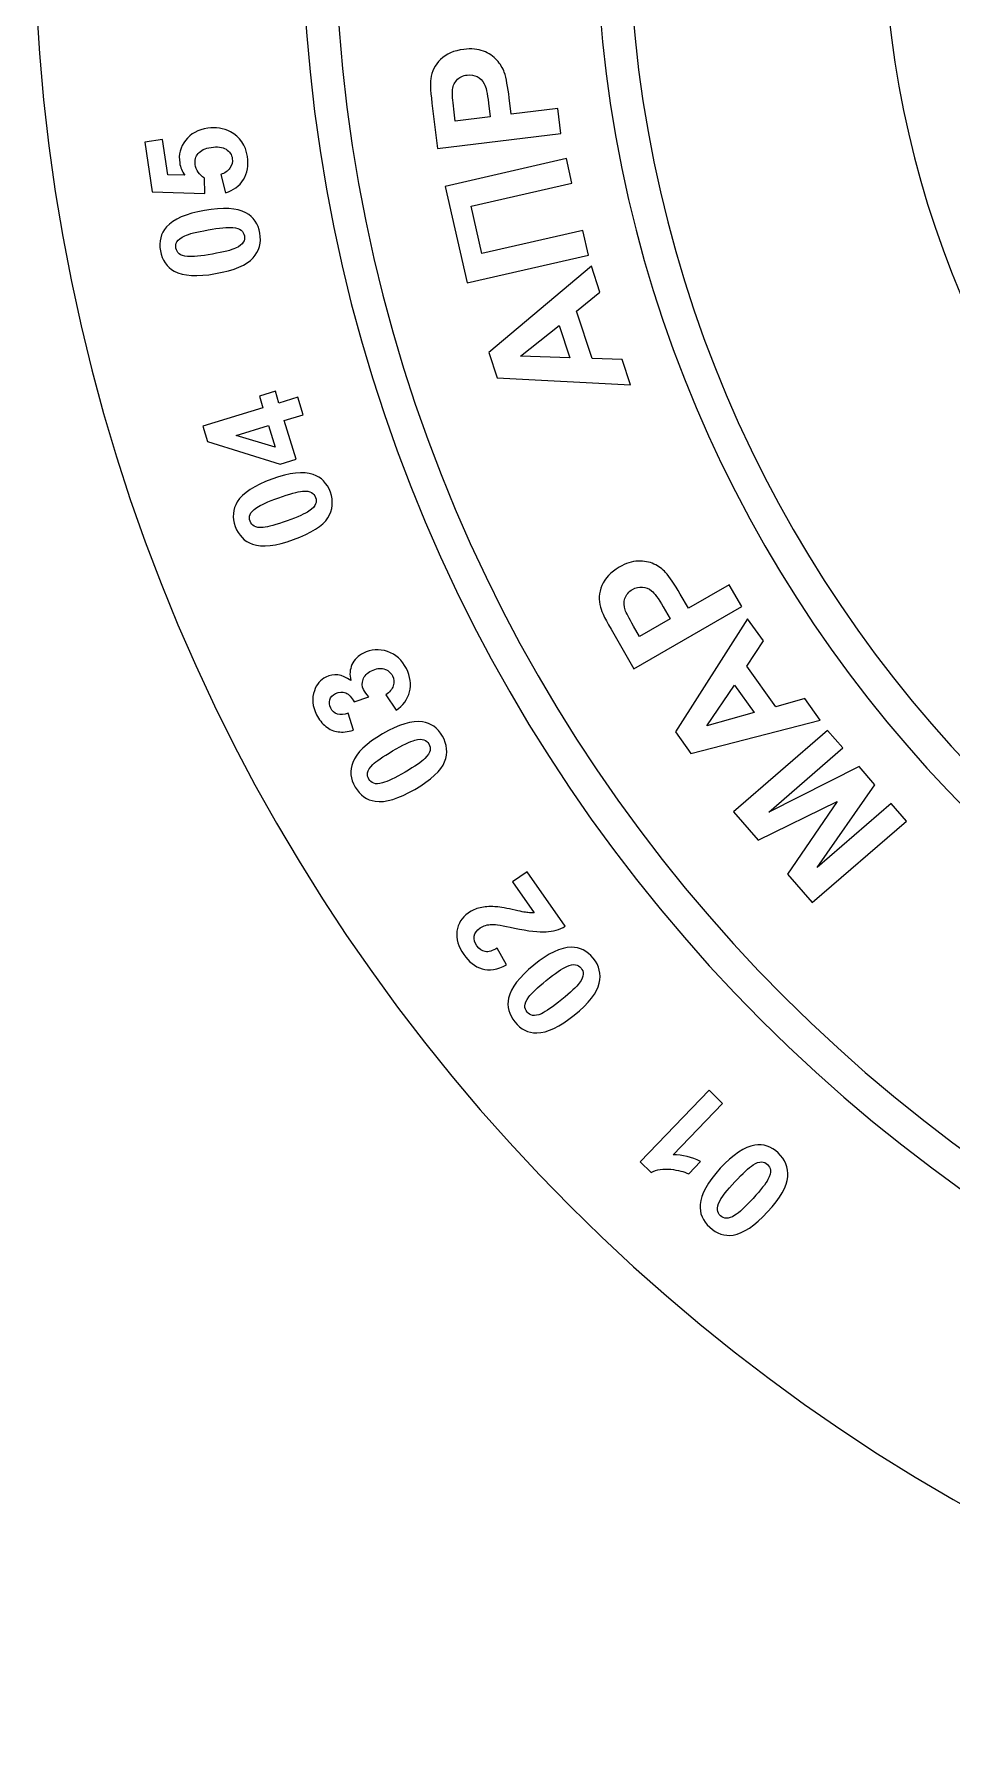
# Model space of a CAD drawing. Header units: millimetres. Extents: x -84 to 196, y -140 to 140.
# Drawn here: x -84.3 to -14.1, y -140 to -9.3 of the extents above; entities that cross this region are included whole.
import ezdxf

# ---------------------------------------------------------------- set-up
doc = ezdxf.new("R2010")
doc.units = ezdxf.units.MM
doc.header["$MEASUREMENT"] = 0
doc.layers.add('Layer 1', color=7, linetype='Continuous')

msp = doc.modelspace()

# ---------------------------------------------------------------- linework, layer by layer
at = {"layer": 'Layer 1', "color": 250, "lineweight": 9}
for points, knots in [([(55.6856, 140), (133.0055, 140), (195.6856, 77.3199), (195.6856, 0), (195.6856, 0), (195.6856, -77.3199), (133.0055, -140), (55.6856, -140), (55.6856, -140), (-21.6343, -140), (-84.3145, -77.3199), (-84.3145, 0), (-84.3145, 0), (-84.3145, 77.3199), (-21.6343, 140), (55.6856, 140)], [0, 0, 0, 0, 0.2, 0.2, 0.2, 0.2, 0.4, 0.4, 0.4, 0.4, 0.6, 0.6, 0.6, 0.6, 1, 1, 1, 1]), ([(56.1771, 120.0928), (122.4512, 120.0928), (176.1771, 66.3669), (176.1771, 0.0928), (176.1771, 0.0928), (176.1771, -66.1813), (122.4512, -119.9072), (56.1771, -119.9072), (56.1771, -119.9072), (-10.097, -119.9072), (-63.8229, -66.1813), (-63.8229, 0.0928), (-63.8229, 0.0928), (-63.8229, 66.3669), (-10.097, 120.0928), (56.1771, 120.0928)], [0, 0, 0, 0, 0.2, 0.2, 0.2, 0.2, 0.4, 0.4, 0.4, 0.4, 0.6, 0.6, 0.6, 0.6, 1, 1, 1, 1]), ([(56.1771, 117.5928), (121.0706, 117.5928), (173.6771, 64.9863), (173.6771, 0.0928), (173.6771, 0.0928), (173.6771, -64.8007), (121.0706, -117.4072), (56.1771, -117.4072), (56.1771, -117.4072), (-8.7164, -117.4072), (-61.3229, -64.8007), (-61.3229, 0.0928), (-61.3229, 0.0928), (-61.3229, 64.9863), (-8.7164, 117.5928), (56.1771, 117.5928)], [0, 0, 0, 0, 0.2, 0.2, 0.2, 0.2, 0.4, 0.4, 0.4, 0.4, 0.6, 0.6, 0.6, 0.6, 1, 1, 1, 1]), ([(56.1771, 97.5928), (110.0249, 97.5928), (153.6771, 53.9406), (153.6771, 0.0928), (153.6771, 0.0928), (153.6771, -53.755), (110.0249, -97.4072), (56.1771, -97.4072), (56.1771, -97.4072), (2.3293, -97.4072), (-41.3229, -53.755), (-41.3229, 0.0928), (-41.3229, 0.0928), (-41.3229, 53.9406), (2.3293, 97.5928), (56.1771, 97.5928)], [0, 0, 0, 0, 0.2, 0.2, 0.2, 0.2, 0.4, 0.4, 0.4, 0.4, 0.6, 0.6, 0.6, 0.6, 1, 1, 1, 1]), ([(56.1771, 95.0928), (108.6442, 95.0928), (151.1771, 52.5598), (151.1771, 0.0928), (151.1771, 0.0928), (151.1771, -52.3742), (108.6442, -94.9072), (56.1771, -94.9072), (56.1771, -94.9072), (3.71, -94.9072), (-38.8229, -52.3742), (-38.8229, 0.0928), (-38.8229, 0.0928), (-38.8229, 52.5598), (3.71, 95.0928), (56.1771, 95.0928)], [0, 0, 0, 0, 0.2, 0.2, 0.2, 0.2, 0.4, 0.4, 0.4, 0.4, 0.6, 0.6, 0.6, 0.6, 1, 1, 1, 1]), ([(55.6856, 75), (97.1069, 75), (130.6856, 41.4213), (130.6856, 0), (130.6856, 0), (130.6856, -41.4213), (97.1069, -75), (55.6856, -75), (55.6856, -75), (14.2643, -75), (-19.3144, -41.4213), (-19.3144, 0), (-19.3144, 0), (-19.3144, 41.4213), (14.2643, 75), (55.6856, 75)], [0, 0, 0, 0, 0.2, 0.2, 0.2, 0.2, 0.4, 0.4, 0.4, 0.4, 0.6, 0.6, 0.6, 0.6, 1, 1, 1, 1]), ([(-44.0027, -16.8783), (-44.0027, -16.8783), (-53.4552, -18.0462), (-53.4552, -18.0462), (-53.4552, -18.0462), (-53.4552, -18.0462), (-53.8328, -14.9848), (-53.8328, -14.9848), (-53.8328, -14.9848), (-53.9757, -13.8222), (-54.0227, -13.0615), (-53.9722, -12.6973), (-53.9722, -12.6973), (-53.897, -12.1383), (-53.6445, -11.6456), (-53.2147, -11.2214), (-53.2147, -11.2214), (-52.7844, -10.7972), (-52.1944, -10.5394), (-51.4424, -10.4457), (-51.4424, -10.4457), (-50.8611, -10.3745), (-50.3597, -10.4203), (-49.9403, -10.582), (-49.9403, -10.582), (-49.5188, -10.7436), (-49.1744, -10.9718), (-48.9082, -11.2689), (-48.9082, -11.2689), (-48.6417, -11.566), (-48.453, -11.8766), (-48.3371, -12.2025), (-48.3371, -12.2025), (-48.1923, -12.6485), (-48.0655, -13.3028), (-47.9585, -14.1656), (-47.9585, -14.1656), (-47.9585, -14.1656), (-47.8042, -15.4102), (-47.8042, -15.4102), (-47.8042, -15.4102), (-47.8042, -15.4102), (-44.2392, -14.9703), (-44.2392, -14.9703), (-44.2392, -14.9703), (-44.2392, -14.9703), (-44.0027, -16.8783), (-44.0027, -16.8783)], [0, 0, 0, 0, 0.07692308, 0.07692308, 0.07692308, 0.07692308, 0.15384615, 0.15384615, 0.15384615, 0.15384615, 0.23076923, 0.23076923, 0.23076923, 0.23076923, 0.30769231, 0.30769231, 0.30769231, 0.30769231, 0.38461538, 0.38461538, 0.38461538, 0.38461538, 0.46153846, 0.46153846, 0.46153846, 0.46153846, 0.53846154, 0.53846154, 0.53846154, 0.53846154, 0.61538462, 0.61538462, 0.61538462, 0.61538462, 0.69230769, 0.69230769, 0.69230769, 0.69230769, 0.76923077, 0.76923077, 0.76923077, 0.76923077, 0.84615385, 0.84615385, 0.84615385, 0.84615385, 1, 1, 1, 1]), ([(-52.0924, -15.9396), (-52.0924, -15.9396), (-49.4105, -15.609), (-49.4105, -15.609), (-49.4105, -15.609), (-49.4105, -15.609), (-49.5376, -14.5642), (-49.5376, -14.5642), (-49.5376, -14.5642), (-49.6315, -13.8121), (-49.7429, -13.3151), (-49.874, -13.0735), (-49.874, -13.0735), (-50.0028, -12.8317), (-50.1828, -12.6523), (-50.4113, -12.5349), (-50.4113, -12.5349), (-50.64, -12.4176), (-50.8928, -12.3755), (-51.1726, -12.409), (-51.1726, -12.409), (-51.5162, -12.4514), (-51.7892, -12.5892), (-51.9864, -12.8179), (-51.9864, -12.8179), (-52.1858, -13.0487), (-52.2945, -13.3218), (-52.3116, -13.6367), (-52.3116, -13.6367), (-52.3251, -13.8699), (-52.2913, -14.3313), (-52.2066, -15.0189), (-52.2066, -15.0189), (-52.2066, -15.0189), (-52.0924, -15.9396), (-52.0924, -15.9396)], [0, 0, 0, 0, 0.1, 0.1, 0.1, 0.1, 0.2, 0.2, 0.2, 0.2, 0.3, 0.3, 0.3, 0.3, 0.4, 0.4, 0.4, 0.4, 0.5, 0.5, 0.5, 0.5, 0.6, 0.6, 0.6, 0.6, 0.7, 0.7, 0.7, 0.7, 0.8, 0.8, 0.8, 0.8, 1, 1, 1, 1]), ([(-69.6782, -21.4254), (-69.6782, -21.4254), (-70.0425, -20.0181), (-70.0425, -20.0181), (-70.0425, -20.0181), (-69.7256, -19.9281), (-69.4882, -19.768), (-69.3291, -19.5378), (-69.3291, -19.5378), (-69.1716, -19.3093), (-69.1113, -19.0638), (-69.1516, -18.8012), (-69.1516, -18.8012), (-69.1973, -18.5017), (-69.3574, -18.2662), (-69.6319, -18.0949), (-69.6319, -18.0949), (-69.9062, -17.9253), (-70.2894, -17.8764), (-70.7792, -17.9514), (-70.7792, -17.9514), (-71.2391, -18.021), (-71.5681, -18.1764), (-71.7661, -18.4174), (-71.7661, -18.4174), (-71.9658, -18.6566), (-72.04, -18.9429), (-71.9887, -19.2725), (-71.9887, -19.2725), (-71.9265, -19.6848), (-71.6882, -20.0274), (-71.2757, -20.2985), (-71.2757, -20.2985), (-71.2757, -20.2985), (-71.2671, -21.4891), (-71.2671, -21.4891), (-71.2671, -21.4891), (-71.2671, -21.4891), (-75.2738, -21.3443), (-75.2738, -21.3443), (-75.2738, -21.3443), (-75.2738, -21.3443), (-75.8491, -17.5499), (-75.8491, -17.5499), (-75.8491, -17.5499), (-75.8491, -17.5499), (-74.5063, -17.3464), (-74.5063, -17.3464), (-74.5063, -17.3464), (-74.5063, -17.3464), (-74.0957, -20.0517), (-74.0957, -20.0517), (-74.0957, -20.0517), (-74.0957, -20.0517), (-72.7903, -20.0849), (-72.7903, -20.0849), (-72.7903, -20.0849), (-73.0001, -19.7879), (-73.1289, -19.4747), (-73.1802, -19.1399), (-73.1802, -19.1399), (-73.2755, -18.5036), (-73.1271, -17.9295), (-72.7314, -17.4157), (-72.7314, -17.4157), (-72.3356, -16.9037), (-71.7677, -16.5918), (-71.0292, -16.4783), (-71.0292, -16.4783), (-70.4125, -16.3848), (-69.835, -16.4803), (-69.2989, -16.7648), (-69.2989, -16.7648), (-68.5629, -17.1522), (-68.1307, -17.7777), (-68.0007, -18.6412), (-68.0007, -18.6412), (-67.8944, -19.332), (-67.9951, -19.9253), (-68.2992, -20.4174), (-68.2992, -20.4174), (-68.6051, -20.9078), (-69.0636, -21.2455), (-69.6782, -21.4254)], [0, 0, 0, 0, 0.04545455, 0.04545455, 0.04545455, 0.04545455, 0.09090909, 0.09090909, 0.09090909, 0.09090909, 0.13636364, 0.13636364, 0.13636364, 0.13636364, 0.18181818, 0.18181818, 0.18181818, 0.18181818, 0.22727273, 0.22727273, 0.22727273, 0.22727273, 0.27272727, 0.27272727, 0.27272727, 0.27272727, 0.31818182, 0.31818182, 0.31818182, 0.31818182, 0.36363636, 0.36363636, 0.36363636, 0.36363636, 0.40909091, 0.40909091, 0.40909091, 0.40909091, 0.45454545, 0.45454545, 0.45454545, 0.45454545, 0.5, 0.5, 0.5, 0.5, 0.54545455, 0.54545455, 0.54545455, 0.54545455, 0.59090909, 0.59090909, 0.59090909, 0.59090909, 0.63636364, 0.63636364, 0.63636364, 0.63636364, 0.68181818, 0.68181818, 0.68181818, 0.68181818, 0.72727273, 0.72727273, 0.72727273, 0.72727273, 0.77272727, 0.77272727, 0.77272727, 0.77272727, 0.81818182, 0.81818182, 0.81818182, 0.81818182, 0.86363636, 0.86363636, 0.86363636, 0.86363636, 0.90909091, 0.90909091, 0.90909091, 0.90909091, 1, 1, 1, 1]), ([(-51.1775, -28.317), (-51.1775, -28.317), (-52.8677, -20.9331), (-52.8677, -20.9331), (-52.8677, -20.9331), (-52.8677, -20.9331), (-43.5872, -18.8084), (-43.5872, -18.8084), (-43.5872, -18.8084), (-43.5872, -18.8084), (-43.1589, -20.6832), (-43.1589, -20.6832), (-43.1589, -20.6832), (-43.1589, -20.6832), (-50.882, -22.4508), (-50.882, -22.4508), (-50.882, -22.4508), (-50.882, -22.4508), (-50.0503, -26.0849), (-50.0503, -26.0849), (-50.0503, -26.0849), (-50.0503, -26.0849), (-42.325, -24.3174), (-42.325, -24.3174), (-42.325, -24.3174), (-42.325, -24.3174), (-41.8971, -26.19), (-41.8971, -26.19), (-41.8971, -26.19), (-41.8971, -26.19), (-51.1775, -28.317), (-51.1775, -28.317)], [0, 0, 0, 0, 0.11111111, 0.11111111, 0.11111111, 0.11111111, 0.22222222, 0.22222222, 0.22222222, 0.22222222, 0.33333333, 0.33333333, 0.33333333, 0.33333333, 0.44444444, 0.44444444, 0.44444444, 0.44444444, 0.55555556, 0.55555556, 0.55555556, 0.55555556, 0.66666667, 0.66666667, 0.66666667, 0.66666667, 0.77777778, 0.77777778, 0.77777778, 0.77777778, 1, 1, 1, 1]), ([(-74.6524, -25.8697), (-74.7806, -25.1484), (-74.6246, -24.5379), (-74.181, -24.0397), (-74.181, -24.0397), (-73.6581, -23.4461), (-72.6887, -23.0229), (-71.2762, -22.7718), (-71.2762, -22.7718), (-69.8656, -22.5206), (-68.8089, -22.5842), (-68.1062, -22.9621), (-68.1062, -22.9621), (-67.5254, -23.2751), (-67.1718, -23.7932), (-67.0436, -24.5143), (-67.0436, -24.5143), (-66.9134, -25.2391), (-67.0888, -25.8743), (-67.5659, -26.4167), (-67.5659, -26.4167), (-68.0448, -26.9608), (-69.0001, -27.3592), (-70.4301, -27.6139), (-70.4301, -27.6139), (-71.832, -27.8633), (-72.8853, -27.7998), (-73.5896, -27.4218), (-73.5896, -27.4218), (-74.1704, -27.1088), (-74.5241, -26.5909), (-74.6524, -25.8697)], [0, 0, 0, 0, 0.11111111, 0.11111111, 0.11111111, 0.11111111, 0.22222222, 0.22222222, 0.22222222, 0.22222222, 0.33333333, 0.33333333, 0.33333333, 0.33333333, 0.44444444, 0.44444444, 0.44444444, 0.44444444, 0.55555556, 0.55555556, 0.55555556, 0.55555556, 0.66666667, 0.66666667, 0.66666667, 0.66666667, 0.77777778, 0.77777778, 0.77777778, 0.77777778, 1, 1, 1, 1]), ([(-73.4675, -25.6595), (-73.4371, -25.8322), (-73.3557, -25.9768), (-73.2214, -26.093), (-73.2214, -26.093), (-73.0872, -26.2074), (-72.8701, -26.2775), (-72.572, -26.3017), (-72.572, -26.3017), (-72.1856, -26.3346), (-71.5543, -26.2718), (-70.6799, -26.1169), (-70.6799, -26.1169), (-69.8068, -25.962), (-69.2126, -25.8109), (-68.9025, -25.6641), (-68.9025, -25.6641), (-68.5905, -25.5171), (-68.3932, -25.3686), (-68.3088, -25.215), (-68.3088, -25.215), (-68.2226, -25.0613), (-68.1964, -24.899), (-68.2267, -24.7263), (-68.2267, -24.7263), (-68.2588, -24.5534), (-68.3401, -24.4089), (-68.4743, -24.2928), (-68.4743, -24.2928), (-68.6086, -24.1766), (-68.8257, -24.1064), (-69.1238, -24.0822), (-69.1238, -24.0822), (-69.5067, -24.0493), (-70.1363, -24.1104), (-71.0091, -24.2671), (-71.0091, -24.2671), (-71.8838, -24.422), (-72.478, -24.573), (-72.7881, -24.7199), (-72.7881, -24.7199), (-73.1, -24.8669), (-73.2992, -25.0154), (-73.3853, -25.169), (-73.3853, -25.169), (-73.4715, -25.3226), (-73.4994, -25.4867), (-73.4675, -25.6595)], [0, 0, 0, 0, 0.07692308, 0.07692308, 0.07692308, 0.07692308, 0.15384615, 0.15384615, 0.15384615, 0.15384615, 0.23076923, 0.23076923, 0.23076923, 0.23076923, 0.30769231, 0.30769231, 0.30769231, 0.30769231, 0.38461538, 0.38461538, 0.38461538, 0.38461538, 0.46153846, 0.46153846, 0.46153846, 0.46153846, 0.53846154, 0.53846154, 0.53846154, 0.53846154, 0.61538462, 0.61538462, 0.61538462, 0.61538462, 0.69230769, 0.69230769, 0.69230769, 0.69230769, 0.76923077, 0.76923077, 0.76923077, 0.76923077, 0.84615385, 0.84615385, 0.84615385, 0.84615385, 1, 1, 1, 1]), ([(-41.6781, -27.0437), (-41.6781, -27.0437), (-41.0215, -29.0288), (-41.0215, -29.0288), (-41.0215, -29.0288), (-41.0215, -29.0288), (-42.8138, -30.4962), (-42.8138, -30.4962), (-42.8138, -30.4962), (-42.8138, -30.4962), (-41.6206, -34.1105), (-41.6206, -34.1105), (-41.6206, -34.1105), (-41.6206, -34.1105), (-39.3202, -34.179), (-39.3202, -34.179), (-39.3202, -34.179), (-39.3202, -34.179), (-38.681, -36.1151), (-38.681, -36.1151), (-38.681, -36.1151), (-38.681, -36.1151), (-48.8838, -35.5803), (-48.8838, -35.5803), (-48.8838, -35.5803), (-48.8838, -35.5803), (-49.5229, -33.6487), (-49.5229, -33.6487), (-49.5229, -33.6487), (-49.5229, -33.6487), (-41.6781, -27.0437), (-41.6781, -27.0437)], [0, 0, 0, 0, 0.11111111, 0.11111111, 0.11111111, 0.11111111, 0.22222222, 0.22222222, 0.22222222, 0.22222222, 0.33333333, 0.33333333, 0.33333333, 0.33333333, 0.44444444, 0.44444444, 0.44444444, 0.44444444, 0.55555556, 0.55555556, 0.55555556, 0.55555556, 0.66666667, 0.66666667, 0.66666667, 0.66666667, 0.77777778, 0.77777778, 0.77777778, 0.77777778, 1, 1, 1, 1]), ([(-44.1441, -31.5845), (-44.1441, -31.5845), (-47.0862, -33.9395), (-47.0862, -33.9395), (-47.0862, -33.9395), (-47.0862, -33.9395), (-43.3285, -34.0519), (-43.3285, -34.0519), (-43.3285, -34.0519), (-43.3285, -34.0519), (-44.1441, -31.5845), (-44.1441, -31.5845)], [0, 0, 0, 0, 0.25, 0.25, 0.25, 0.25, 0.5, 0.5, 0.5, 0.5, 1, 1, 1, 1]), ([(-63.7175, -38.4179), (-63.7175, -38.4179), (-65.173, -38.8626), (-65.173, -38.8626), (-65.173, -38.8626), (-65.173, -38.8626), (-64.2665, -41.8266), (-64.2665, -41.8266), (-64.2665, -41.8266), (-64.2665, -41.8266), (-65.4814, -42.1974), (-65.4814, -42.1974), (-65.4814, -42.1974), (-65.4814, -42.1974), (-71.0391, -40.4644), (-71.0391, -40.4644), (-71.0391, -40.4644), (-71.0391, -40.4644), (-71.3962, -39.2989), (-71.3962, -39.2989), (-71.3962, -39.2989), (-71.3962, -39.2989), (-66.8035, -37.8928), (-66.8035, -37.8928), (-66.8035, -37.8928), (-66.8035, -37.8928), (-67.0799, -36.9945), (-67.0799, -36.9945), (-67.0799, -36.9945), (-67.0799, -36.9945), (-65.8596, -36.622), (-65.8596, -36.622), (-65.8596, -36.622), (-65.8596, -36.622), (-65.585, -37.5204), (-65.585, -37.5204), (-65.585, -37.5204), (-65.585, -37.5204), (-64.1278, -37.0739), (-64.1278, -37.0739), (-64.1278, -37.0739), (-64.1278, -37.0739), (-63.7175, -38.4179), (-63.7175, -38.4179)], [0, 0, 0, 0, 0.08333333, 0.08333333, 0.08333333, 0.08333333, 0.16666667, 0.16666667, 0.16666667, 0.16666667, 0.25, 0.25, 0.25, 0.25, 0.33333333, 0.33333333, 0.33333333, 0.33333333, 0.41666667, 0.41666667, 0.41666667, 0.41666667, 0.5, 0.5, 0.5, 0.5, 0.58333333, 0.58333333, 0.58333333, 0.58333333, 0.66666667, 0.66666667, 0.66666667, 0.66666667, 0.75, 0.75, 0.75, 0.75, 0.83333333, 0.83333333, 0.83333333, 0.83333333, 1, 1, 1, 1]), ([(-66.3932, -39.237), (-66.3932, -39.237), (-68.8673, -39.994), (-68.8673, -39.994), (-68.8673, -39.994), (-68.8673, -39.994), (-65.8833, -40.901), (-65.8833, -40.901), (-65.8833, -40.901), (-65.8833, -40.901), (-66.3932, -39.237), (-66.3932, -39.237)], [0, 0, 0, 0, 0.25, 0.25, 0.25, 0.25, 0.5, 0.5, 0.5, 0.5, 1, 1, 1, 1]), ([(-68.9219, -46.967), (-69.1726, -46.2775), (-69.1213, -45.6492), (-68.7694, -45.0836), (-68.7694, -45.0836), (-68.3533, -44.4082), (-67.4689, -43.8278), (-66.1183, -43.3407), (-66.1183, -43.3407), (-64.7708, -42.8536), (-63.7187, -42.7375), (-62.96, -42.9907), (-62.96, -42.9907), (-62.3356, -43.2009), (-61.8981, -43.6507), (-61.6491, -44.3401), (-61.6491, -44.3401), (-61.3983, -45.0331), (-61.4618, -45.688), (-61.8414, -46.3049), (-61.8414, -46.3049), (-62.2228, -46.9218), (-63.095, -47.4775), (-64.4615, -47.9718), (-64.4615, -47.9718), (-65.8036, -48.4554), (-66.8522, -48.5714), (-67.611, -48.3182), (-67.611, -48.3182), (-68.2373, -48.108), (-68.6728, -47.6582), (-68.9219, -46.967)], [0, 0, 0, 0, 0.11111111, 0.11111111, 0.11111111, 0.11111111, 0.22222222, 0.22222222, 0.22222222, 0.22222222, 0.33333333, 0.33333333, 0.33333333, 0.33333333, 0.44444444, 0.44444444, 0.44444444, 0.44444444, 0.55555556, 0.55555556, 0.55555556, 0.55555556, 0.66666667, 0.66666667, 0.66666667, 0.66666667, 0.77777778, 0.77777778, 0.77777778, 0.77777778, 1, 1, 1, 1]), ([(-67.7909, -46.5592), (-67.7314, -46.7246), (-67.6245, -46.8525), (-67.4721, -46.943), (-67.4721, -46.943), (-67.3214, -47.0352), (-67.0954, -47.0669), (-66.7976, -47.0399), (-66.7976, -47.0399), (-66.4115, -47.0067), (-65.7991, -46.8395), (-64.9635, -46.5383), (-64.9635, -46.5383), (-64.1281, -46.2352), (-63.5692, -45.9854), (-63.2867, -45.7891), (-63.2867, -45.7891), (-63.0045, -45.5911), (-62.8348, -45.4098), (-62.7778, -45.2453), (-62.7778, -45.2453), (-62.7192, -45.0791), (-62.7205, -44.915), (-62.78, -44.7496), (-62.78, -44.7496), (-62.8396, -44.5843), (-62.9464, -44.4564), (-63.0989, -44.3641), (-63.0989, -44.3641), (-63.2496, -44.2719), (-63.4756, -44.2401), (-63.7735, -44.2672), (-63.7735, -44.2672), (-64.1579, -44.3004), (-64.7668, -44.4675), (-65.6021, -44.7688), (-65.6021, -44.7688), (-66.4376, -45.0701), (-66.9966, -45.3198), (-67.2791, -45.5179), (-67.2791, -45.5179), (-67.5615, -45.7142), (-67.7329, -45.8955), (-67.7915, -46.0618), (-67.7915, -46.0618), (-67.85, -46.228), (-67.8506, -46.3939), (-67.7909, -46.5592)], [0, 0, 0, 0, 0.07692308, 0.07692308, 0.07692308, 0.07692308, 0.15384615, 0.15384615, 0.15384615, 0.15384615, 0.23076923, 0.23076923, 0.23076923, 0.23076923, 0.30769231, 0.30769231, 0.30769231, 0.30769231, 0.38461538, 0.38461538, 0.38461538, 0.38461538, 0.46153846, 0.46153846, 0.46153846, 0.46153846, 0.53846154, 0.53846154, 0.53846154, 0.53846154, 0.61538462, 0.61538462, 0.61538462, 0.61538462, 0.69230769, 0.69230769, 0.69230769, 0.69230769, 0.76923077, 0.76923077, 0.76923077, 0.76923077, 0.84615385, 0.84615385, 0.84615385, 0.84615385, 1, 1, 1, 1]), ([(-30.1699, -53.0909), (-30.1699, -53.0909), (-38.4165, -57.8684), (-38.4165, -57.8684), (-38.4165, -57.8684), (-38.4165, -57.8684), (-39.9644, -55.1948), (-39.9644, -55.1948), (-39.9644, -55.1948), (-40.5495, -54.1841), (-40.8897, -53.499), (-40.9859, -53.1443), (-40.9859, -53.1443), (-41.1352, -52.6009), (-41.096, -52.0485), (-40.8659, -51.4888), (-40.8659, -51.4888), (-40.6363, -50.9318), (-40.193, -50.4606), (-39.539, -50.0826), (-39.539, -50.0826), (-39.0315, -49.789), (-38.5524, -49.6329), (-38.1021, -49.6168), (-38.1021, -49.6168), (-37.6493, -49.6007), (-37.2432, -49.6778), (-36.8838, -49.848), (-36.8838, -49.848), (-36.5218, -50.0162), (-36.2265, -50.2286), (-35.993, -50.4835), (-35.993, -50.4835), (-35.6841, -50.836), (-35.3107, -51.3878), (-34.8747, -52.1415), (-34.8747, -52.1415), (-34.8747, -52.1415), (-34.2453, -53.2277), (-34.2453, -53.2277), (-34.2453, -53.2277), (-34.2453, -53.2277), (-31.1352, -51.4262), (-31.1352, -51.4262), (-31.1352, -51.4262), (-31.1352, -51.4262), (-30.1699, -53.0909), (-30.1699, -53.0909)], [0, 0, 0, 0, 0.07692308, 0.07692308, 0.07692308, 0.07692308, 0.15384615, 0.15384615, 0.15384615, 0.15384615, 0.23076923, 0.23076923, 0.23076923, 0.23076923, 0.30769231, 0.30769231, 0.30769231, 0.30769231, 0.38461538, 0.38461538, 0.38461538, 0.38461538, 0.46153846, 0.46153846, 0.46153846, 0.46153846, 0.53846154, 0.53846154, 0.53846154, 0.53846154, 0.61538462, 0.61538462, 0.61538462, 0.61538462, 0.69230769, 0.69230769, 0.69230769, 0.69230769, 0.76923077, 0.76923077, 0.76923077, 0.76923077, 0.84615385, 0.84615385, 0.84615385, 0.84615385, 1, 1, 1, 1]), ([(-37.985, -55.3941), (-37.985, -55.3941), (-35.6464, -54.0395), (-35.6464, -54.0395), (-35.6464, -54.0395), (-35.6464, -54.0395), (-36.1734, -53.1284), (-36.1734, -53.1284), (-36.1734, -53.1284), (-36.554, -52.4722), (-36.8519, -52.0577), (-37.0651, -51.8872), (-37.0651, -51.8872), (-37.2805, -51.7145), (-37.5157, -51.6195), (-37.7709, -51.602), (-37.7709, -51.602), (-38.0283, -51.5825), (-38.2789, -51.6428), (-38.5205, -51.785), (-38.5205, -51.785), (-38.822, -51.9584), (-39.0171, -52.1896), (-39.1119, -52.4781), (-39.1119, -52.4781), (-39.2048, -52.7667), (-39.1976, -53.0619), (-39.0887, -53.3589), (-39.0887, -53.3589), (-39.0105, -53.5806), (-38.7991, -53.9907), (-38.4522, -54.5895), (-38.4522, -54.5895), (-38.4522, -54.5895), (-37.985, -55.3941), (-37.985, -55.3941)], [0, 0, 0, 0, 0.1, 0.1, 0.1, 0.1, 0.2, 0.2, 0.2, 0.2, 0.3, 0.3, 0.3, 0.3, 0.4, 0.4, 0.4, 0.4, 0.5, 0.5, 0.5, 0.5, 0.6, 0.6, 0.6, 0.6, 0.7, 0.7, 0.7, 0.7, 0.8, 0.8, 0.8, 0.8, 1, 1, 1, 1]), ([(-29.7344, -54.0325), (-29.7344, -54.0325), (-28.5136, -55.7327), (-28.5136, -55.7327), (-28.5136, -55.7327), (-28.5136, -55.7327), (-29.7851, -57.6715), (-29.7851, -57.6715), (-29.7851, -57.6715), (-29.7851, -57.6715), (-27.5633, -60.7648), (-27.5633, -60.7648), (-27.5633, -60.7648), (-27.5633, -60.7648), (-25.3465, -60.1398), (-25.3465, -60.1398), (-25.3465, -60.1398), (-25.3465, -60.1398), (-24.1571, -61.7979), (-24.1571, -61.7979), (-24.1571, -61.7979), (-24.1571, -61.7979), (-34.0597, -64.3412), (-34.0597, -64.3412), (-34.0597, -64.3412), (-34.0597, -64.3412), (-35.2467, -62.6897), (-35.2467, -62.6897), (-35.2467, -62.6897), (-35.2467, -62.6897), (-29.7344, -54.0325), (-29.7344, -54.0325)], [0, 0, 0, 0, 0.11111111, 0.11111111, 0.11111111, 0.11111111, 0.22222222, 0.22222222, 0.22222222, 0.22222222, 0.33333333, 0.33333333, 0.33333333, 0.33333333, 0.44444444, 0.44444444, 0.44444444, 0.44444444, 0.55555556, 0.55555556, 0.55555556, 0.55555556, 0.66666667, 0.66666667, 0.66666667, 0.66666667, 0.77777778, 0.77777778, 0.77777778, 0.77777778, 1, 1, 1, 1]), ([(-56.614, -61.0277), (-56.614, -61.0277), (-57.4018, -59.8525), (-57.4018, -59.8525), (-57.4018, -59.8525), (-57.1019, -59.6507), (-56.9133, -59.4197), (-56.8326, -59.1598), (-56.8326, -59.1598), (-56.7519, -58.898), (-56.7752, -58.6443), (-56.9009, -58.3948), (-56.9009, -58.3948), (-57.0371, -58.1279), (-57.2521, -57.955), (-57.5474, -57.8746), (-57.5474, -57.8746), (-57.8425, -57.7942), (-58.1614, -57.841), (-58.5056, -58.0168), (-58.5056, -58.0168), (-58.8323, -58.1818), (-59.0457, -58.3989), (-59.1475, -58.6714), (-59.1475, -58.6714), (-59.2493, -58.9421), (-59.2348, -59.2049), (-59.1074, -59.456), (-59.1074, -59.456), (-59.023, -59.621), (-58.891, -59.8034), (-58.7093, -60.0012), (-58.7093, -60.0012), (-58.7093, -60.0012), (-59.8367, -60.3935), (-59.8367, -60.3935), (-59.8367, -60.3935), (-60.0056, -60.0387), (-60.2156, -59.8093), (-60.4705, -59.7074), (-60.4705, -59.7074), (-60.7254, -59.6037), (-60.9863, -59.6219), (-61.2534, -59.7564), (-61.2534, -59.7564), (-61.4817, -59.8713), (-61.6284, -60.0312), (-61.6938, -60.2346), (-61.6938, -60.2346), (-61.7608, -60.438), (-61.7379, -60.6513), (-61.6231, -60.8761), (-61.6231, -60.8761), (-61.5118, -61.0974), (-61.3394, -61.2477), (-61.1061, -61.3251), (-61.1061, -61.3251), (-60.8743, -61.4042), (-60.6011, -61.3861), (-60.2897, -61.2706), (-60.2897, -61.2706), (-60.2897, -61.2706), (-59.8871, -62.5654), (-59.8871, -62.5654), (-59.8871, -62.5654), (-60.3377, -62.6909), (-60.7271, -62.7312), (-61.0557, -62.6864), (-61.0557, -62.6864), (-61.3859, -62.6434), (-61.6957, -62.5066), (-61.9869, -62.2779), (-61.9869, -62.2779), (-62.2782, -62.0493), (-62.5188, -61.7497), (-62.7072, -61.3792), (-62.7072, -61.3792), (-63.0283, -60.7433), (-63.0846, -60.13), (-62.8744, -59.5408), (-62.8744, -59.5408), (-62.7021, -59.0578), (-62.4087, -58.7096), (-61.9907, -58.4978), (-61.9907, -58.4978), (-61.397, -58.1966), (-60.7613, -58.2811), (-60.08, -58.7499), (-60.08, -58.7499), (-60.193, -58.3204), (-60.1629, -57.9179), (-59.9933, -57.539), (-59.9933, -57.539), (-59.8218, -57.1618), (-59.5315, -56.8684), (-59.124, -56.662), (-59.124, -56.662), (-58.5303, -56.3607), (-57.915, -56.322), (-57.2782, -56.5423), (-57.2782, -56.5423), (-56.6413, -56.7645), (-56.1595, -57.1979), (-55.8331, -57.8424), (-55.8331, -57.8424), (-55.5227, -58.4537), (-55.4418, -59.0492), (-55.5904, -59.629), (-55.5904, -59.629), (-55.7373, -60.2088), (-56.0789, -60.6756), (-56.614, -61.0277)], [0, 0, 0, 0, 0.03448276, 0.03448276, 0.03448276, 0.03448276, 0.06896552, 0.06896552, 0.06896552, 0.06896552, 0.10344828, 0.10344828, 0.10344828, 0.10344828, 0.13793103, 0.13793103, 0.13793103, 0.13793103, 0.17241379, 0.17241379, 0.17241379, 0.17241379, 0.20689655, 0.20689655, 0.20689655, 0.20689655, 0.24137931, 0.24137931, 0.24137931, 0.24137931, 0.27586207, 0.27586207, 0.27586207, 0.27586207, 0.31034483, 0.31034483, 0.31034483, 0.31034483, 0.34482759, 0.34482759, 0.34482759, 0.34482759, 0.37931034, 0.37931034, 0.37931034, 0.37931034, 0.4137931, 0.4137931, 0.4137931, 0.4137931, 0.44827586, 0.44827586, 0.44827586, 0.44827586, 0.48275862, 0.48275862, 0.48275862, 0.48275862, 0.51724138, 0.51724138, 0.51724138, 0.51724138, 0.55172414, 0.55172414, 0.55172414, 0.55172414, 0.5862069, 0.5862069, 0.5862069, 0.5862069, 0.62068966, 0.62068966, 0.62068966, 0.62068966, 0.65517241, 0.65517241, 0.65517241, 0.65517241, 0.68965517, 0.68965517, 0.68965517, 0.68965517, 0.72413793, 0.72413793, 0.72413793, 0.72413793, 0.75862069, 0.75862069, 0.75862069, 0.75862069, 0.79310345, 0.79310345, 0.79310345, 0.79310345, 0.82758621, 0.82758621, 0.82758621, 0.82758621, 0.86206897, 0.86206897, 0.86206897, 0.86206897, 0.89655172, 0.89655172, 0.89655172, 0.89655172, 0.93103448, 0.93103448, 0.93103448, 0.93103448, 1, 1, 1, 1]), ([(-30.7294, -59.1092), (-30.7294, -59.1092), (-32.836, -62.2383), (-32.836, -62.2383), (-32.836, -62.2383), (-32.836, -62.2383), (-29.213, -61.2199), (-29.213, -61.2199), (-29.213, -61.2199), (-29.213, -61.2199), (-30.7294, -59.1092), (-30.7294, -59.1092)], [0, 0, 0, 0, 0.25, 0.25, 0.25, 0.25, 0.5, 0.5, 0.5, 0.5, 1, 1, 1, 1]), ([(-59.751, -66.9114), (-60.1198, -66.2776), (-60.1836, -65.6516), (-59.9403, -65.0299), (-59.9403, -65.0299), (-59.6534, -64.2916), (-58.8885, -63.5608), (-57.649, -62.8371), (-57.649, -62.8371), (-56.4112, -62.1135), (-55.398, -61.8087), (-54.6056, -61.9207), (-54.6056, -61.9207), (-53.9527, -62.0139), (-53.4418, -62.3774), (-53.0711, -63.0113), (-53.0711, -63.0113), (-52.7005, -63.6486), (-52.6454, -64.3046), (-52.9061, -64.9792), (-52.9061, -64.9792), (-53.1685, -65.6539), (-53.9265, -66.3583), (-55.1818, -67.0926), (-55.1818, -67.0926), (-56.4144, -67.8109), (-57.4257, -68.114), (-58.2163, -68.0019), (-58.2163, -68.0019), (-58.8692, -67.9087), (-59.3803, -67.5452), (-59.751, -66.9114)], [0, 0, 0, 0, 0.11111111, 0.11111111, 0.11111111, 0.11111111, 0.22222222, 0.22222222, 0.22222222, 0.22222222, 0.33333333, 0.33333333, 0.33333333, 0.33333333, 0.44444444, 0.44444444, 0.44444444, 0.44444444, 0.55555556, 0.55555556, 0.55555556, 0.55555556, 0.66666667, 0.66666667, 0.66666667, 0.66666667, 0.77777778, 0.77777778, 0.77777778, 0.77777778, 1, 1, 1, 1]), ([(-17.5738, -69.526), (-17.5738, -69.526), (-24.7725, -75.7586), (-24.7725, -75.7586), (-24.7725, -75.7586), (-24.7725, -75.7586), (-26.6551, -73.5852), (-26.6551, -73.5852), (-26.6551, -73.5852), (-26.6551, -73.5852), (-22.8763, -68.0257), (-22.8763, -68.0257), (-22.8763, -68.0257), (-22.8763, -68.0257), (-28.9052, -70.9866), (-28.9052, -70.9866), (-28.9052, -70.9866), (-28.9052, -70.9866), (-30.7926, -68.8066), (-30.7926, -68.8066), (-30.7926, -68.8066), (-30.7926, -68.8066), (-23.5961, -62.5737), (-23.5961, -62.5737), (-23.5961, -62.5737), (-23.5961, -62.5737), (-22.4259, -63.9235), (-22.4259, -63.9235), (-22.4259, -63.9235), (-22.4259, -63.9235), (-28.0921, -68.8319), (-28.0921, -68.8319), (-28.0921, -68.8319), (-28.0921, -68.8319), (-21.1887, -65.3527), (-21.1887, -65.3527), (-21.1887, -65.3527), (-21.1887, -65.3527), (-19.9763, -66.7511), (-19.9763, -66.7511), (-19.9763, -66.7511), (-19.9763, -66.7511), (-24.4098, -73.0819), (-24.4098, -73.0819), (-24.4098, -73.0819), (-24.4098, -73.0819), (-18.7436, -68.176), (-18.7436, -68.176), (-18.7436, -68.176), (-18.7436, -68.176), (-17.5738, -69.526), (-17.5738, -69.526)], [0, 0, 0, 0, 0.07142857, 0.07142857, 0.07142857, 0.07142857, 0.14285714, 0.14285714, 0.14285714, 0.14285714, 0.21428571, 0.21428571, 0.21428571, 0.21428571, 0.28571429, 0.28571429, 0.28571429, 0.28571429, 0.35714286, 0.35714286, 0.35714286, 0.35714286, 0.42857143, 0.42857143, 0.42857143, 0.42857143, 0.5, 0.5, 0.5, 0.5, 0.57142857, 0.57142857, 0.57142857, 0.57142857, 0.64285714, 0.64285714, 0.64285714, 0.64285714, 0.71428571, 0.71428571, 0.71428571, 0.71428571, 0.78571429, 0.78571429, 0.78571429, 0.78571429, 0.85714286, 0.85714286, 0.85714286, 0.85714286, 1, 1, 1, 1]), ([(-58.7104, -66.3048), (-58.6216, -66.4562), (-58.4944, -66.5634), (-58.3283, -66.6264), (-58.3283, -66.6264), (-58.1623, -66.6894), (-57.9365, -66.6798), (-57.6475, -66.5995), (-57.6475, -66.5995), (-57.274, -66.496), (-56.7015, -66.2207), (-55.9339, -65.7721), (-55.9339, -65.7721), (-55.168, -65.3234), (-54.6629, -64.9778), (-54.4204, -64.7319), (-54.4204, -64.7319), (-54.1794, -64.4876), (-54.0443, -64.2791), (-54.0184, -64.1062), (-54.0184, -64.1062), (-53.9908, -63.9332), (-54.0229, -63.7693), (-54.1116, -63.6178), (-54.1116, -63.6178), (-54.2004, -63.4664), (-54.3277, -63.3592), (-54.4938, -63.2962), (-54.4938, -63.2962), (-54.6596, -63.2351), (-54.8872, -63.2428), (-55.1744, -63.3248), (-55.1744, -63.3248), (-55.5462, -63.4248), (-56.1151, -63.7001), (-56.8828, -64.1487), (-56.8828, -64.1487), (-57.6504, -64.5958), (-58.1556, -64.943), (-58.3964, -65.1872), (-58.3964, -65.1872), (-58.639, -65.4332), (-58.7742, -65.6418), (-58.8019, -65.8165), (-58.8019, -65.8165), (-58.8295, -65.9894), (-58.799, -66.1534), (-58.7104, -66.3048)], [0, 0, 0, 0, 0.07692308, 0.07692308, 0.07692308, 0.07692308, 0.15384615, 0.15384615, 0.15384615, 0.15384615, 0.23076923, 0.23076923, 0.23076923, 0.23076923, 0.30769231, 0.30769231, 0.30769231, 0.30769231, 0.38461538, 0.38461538, 0.38461538, 0.38461538, 0.46153846, 0.46153846, 0.46153846, 0.46153846, 0.53846154, 0.53846154, 0.53846154, 0.53846154, 0.61538462, 0.61538462, 0.61538462, 0.61538462, 0.69230769, 0.69230769, 0.69230769, 0.69230769, 0.76923077, 0.76923077, 0.76923077, 0.76923077, 0.84615385, 0.84615385, 0.84615385, 0.84615385, 1, 1, 1, 1]), ([(-47.6986, -74.178), (-47.6986, -74.178), (-46.5932, -73.4039), (-46.5932, -73.4039), (-46.5932, -73.4039), (-46.5932, -73.4039), (-43.6731, -77.5716), (-43.6731, -77.5716), (-43.6731, -77.5716), (-44.1214, -77.8201), (-44.613, -77.9624), (-45.1442, -77.9986), (-45.1442, -77.9986), (-45.6755, -78.0348), (-46.4843, -77.9364), (-47.569, -77.7034), (-47.569, -77.7034), (-48.4441, -77.518), (-49.013, -77.4251), (-49.276, -77.4283), (-49.276, -77.4283), (-49.6359, -77.4375), (-49.9348, -77.5251), (-50.1742, -77.6942), (-50.1742, -77.6942), (-50.4403, -77.8789), (-50.5938, -78.0928), (-50.6364, -78.3359), (-50.6364, -78.3359), (-50.6791, -78.579), (-50.6122, -78.8248), (-50.4362, -79.0767), (-50.4362, -79.0767), (-50.2618, -79.3234), (-50.0495, -79.4697), (-49.7976, -79.5106), (-49.7976, -79.5106), (-49.544, -79.5533), (-49.2363, -79.4641), (-48.8747, -79.2431), (-48.8747, -79.2431), (-48.8747, -79.2431), (-48.1619, -80.5102), (-48.1619, -80.5102), (-48.1619, -80.5102), (-48.8654, -80.8995), (-49.4909, -81.0072), (-50.0362, -80.8334), (-50.0362, -80.8334), (-50.5833, -80.6613), (-51.0512, -80.2958), (-51.4435, -79.7369), (-51.4435, -79.7369), (-51.8724, -79.1248), (-52.0438, -78.5289), (-51.9598, -77.9476), (-51.9598, -77.9476), (-51.8737, -77.3661), (-51.5859, -76.9046), (-51.0962, -76.5594), (-51.0962, -76.5594), (-50.8158, -76.3642), (-50.5148, -76.2273), (-50.1932, -76.1506), (-50.1932, -76.1506), (-49.8699, -76.0739), (-49.494, -76.047), (-49.0654, -76.0717), (-49.0654, -76.0717), (-48.7815, -76.0864), (-48.3358, -76.1606), (-47.7284, -76.2945), (-47.7284, -76.2945), (-47.1227, -76.4282), (-46.7265, -76.5073), (-46.5433, -76.5283), (-46.5433, -76.5283), (-46.3599, -76.5492), (-46.1942, -76.5523), (-46.0441, -76.5395), (-46.0441, -76.5395), (-46.0441, -76.5395), (-47.6986, -74.178), (-47.6986, -74.178)], [0, 0, 0, 0, 0.04545455, 0.04545455, 0.04545455, 0.04545455, 0.09090909, 0.09090909, 0.09090909, 0.09090909, 0.13636364, 0.13636364, 0.13636364, 0.13636364, 0.18181818, 0.18181818, 0.18181818, 0.18181818, 0.22727273, 0.22727273, 0.22727273, 0.22727273, 0.27272727, 0.27272727, 0.27272727, 0.27272727, 0.31818182, 0.31818182, 0.31818182, 0.31818182, 0.36363636, 0.36363636, 0.36363636, 0.36363636, 0.40909091, 0.40909091, 0.40909091, 0.40909091, 0.45454545, 0.45454545, 0.45454545, 0.45454545, 0.5, 0.5, 0.5, 0.5, 0.54545455, 0.54545455, 0.54545455, 0.54545455, 0.59090909, 0.59090909, 0.59090909, 0.59090909, 0.63636364, 0.63636364, 0.63636364, 0.63636364, 0.68181818, 0.68181818, 0.68181818, 0.68181818, 0.72727273, 0.72727273, 0.72727273, 0.72727273, 0.77272727, 0.77272727, 0.77272727, 0.77272727, 0.81818182, 0.81818182, 0.81818182, 0.81818182, 0.86363636, 0.86363636, 0.86363636, 0.86363636, 0.90909091, 0.90909091, 0.90909091, 0.90909091, 1, 1, 1, 1]), ([(-47.5353, -84.8924), (-47.9964, -84.3234), (-48.1561, -83.7133), (-48.0106, -83.0622), (-48.0106, -83.0622), (-47.8389, -82.2894), (-47.1965, -81.4488), (-46.0811, -80.5441), (-46.0811, -80.5441), (-44.9695, -79.6411), (-44.014, -79.1829), (-43.2133, -79.1729), (-43.2133, -79.1729), (-42.5554, -79.1666), (-41.994, -79.4463), (-41.5311, -80.0171), (-41.5311, -80.0171), (-41.0663, -80.5879), (-40.9119, -81.2279), (-41.0678, -81.9355), (-41.0678, -81.9355), (-41.2221, -82.643), (-41.8647, -83.4554), (-42.9923, -84.3725), (-42.9923, -84.3725), (-44.0987, -85.2702), (-45.0522, -85.7248), (-45.8513, -85.7349), (-45.8513, -85.7349), (-46.5109, -85.7429), (-47.0723, -85.4615), (-47.5353, -84.8924)], [0, 0, 0, 0, 0.11111111, 0.11111111, 0.11111111, 0.11111111, 0.22222222, 0.22222222, 0.22222222, 0.22222222, 0.33333333, 0.33333333, 0.33333333, 0.33333333, 0.44444444, 0.44444444, 0.44444444, 0.44444444, 0.55555556, 0.55555556, 0.55555556, 0.55555556, 0.66666667, 0.66666667, 0.66666667, 0.66666667, 0.77777778, 0.77777778, 0.77777778, 0.77777778, 1, 1, 1, 1]), ([(-46.5997, -84.1344), (-46.4902, -84.2701), (-46.3472, -84.3563), (-46.1743, -84.393), (-46.1743, -84.393), (-45.9996, -84.4298), (-45.7775, -84.3854), (-45.5043, -84.2615), (-45.5043, -84.2615), (-45.1498, -84.1023), (-44.6282, -83.7434), (-43.9376, -83.1833), (-43.9376, -83.1833), (-43.2488, -82.623), (-42.8032, -82.2026), (-42.6007, -81.9236), (-42.6007, -81.9236), (-42.4001, -81.6447), (-42.2998, -81.417), (-42.3001, -81.2423), (-42.3001, -81.2423), (-42.3003, -81.0677), (-42.3553, -80.9108), (-42.4649, -80.7751), (-42.4649, -80.7751), (-42.5762, -80.6395), (-42.7192, -80.5533), (-42.892, -80.5165), (-42.892, -80.5165), (-43.0668, -80.4797), (-43.2889, -80.5242), (-43.5621, -80.6462), (-43.5621, -80.6462), (-43.9129, -80.8037), (-44.4346, -81.1626), (-45.1235, -81.7227), (-45.1235, -81.7227), (-45.8141, -82.2829), (-46.2597, -82.7033), (-46.4603, -82.9824), (-46.4603, -82.9824), (-46.6628, -83.2613), (-46.763, -83.489), (-46.7646, -83.6654), (-46.7646, -83.6654), (-46.766, -83.8418), (-46.7111, -83.9969), (-46.5997, -84.1344)], [0, 0, 0, 0, 0.07692308, 0.07692308, 0.07692308, 0.07692308, 0.15384615, 0.15384615, 0.15384615, 0.15384615, 0.23076923, 0.23076923, 0.23076923, 0.23076923, 0.30769231, 0.30769231, 0.30769231, 0.30769231, 0.38461538, 0.38461538, 0.38461538, 0.38461538, 0.46153846, 0.46153846, 0.46153846, 0.46153846, 0.53846154, 0.53846154, 0.53846154, 0.53846154, 0.61538462, 0.61538462, 0.61538462, 0.61538462, 0.69230769, 0.69230769, 0.69230769, 0.69230769, 0.76923077, 0.76923077, 0.76923077, 0.76923077, 0.84615385, 0.84615385, 0.84615385, 0.84615385, 1, 1, 1, 1]), ([(-32.6741, -90.1192), (-32.6741, -90.1192), (-31.6291, -91.1274), (-31.6291, -91.1274), (-31.6291, -91.1274), (-31.6291, -91.1274), (-35.4257, -95.0652), (-35.4257, -95.0652), (-35.4257, -95.0652), (-34.7007, -95.0753), (-33.995, -95.246), (-33.3122, -95.5753), (-33.3122, -95.5753), (-33.3122, -95.5753), (-34.227, -96.5232), (-34.227, -96.5232), (-34.227, -96.5232), (-34.5852, -96.3488), (-35.0456, -96.2327), (-35.6048, -96.1731), (-35.6048, -96.1731), (-36.164, -96.1135), (-36.6649, -96.1933), (-37.1039, -96.4105), (-37.1039, -96.4105), (-37.1039, -96.4105), (-37.9512, -95.5927), (-37.9512, -95.5927), (-37.9512, -95.5927), (-37.9512, -95.5927), (-32.6741, -90.1192), (-32.6741, -90.1192)], [0, 0, 0, 0, 0.11111111, 0.11111111, 0.11111111, 0.11111111, 0.22222222, 0.22222222, 0.22222222, 0.22222222, 0.33333333, 0.33333333, 0.33333333, 0.33333333, 0.44444444, 0.44444444, 0.44444444, 0.44444444, 0.55555556, 0.55555556, 0.55555556, 0.55555556, 0.66666667, 0.66666667, 0.66666667, 0.66666667, 0.77777778, 0.77777778, 0.77777778, 0.77777778, 1, 1, 1, 1]), ([(-32.6188, -100.6146), (-33.1596, -100.1162), (-33.4053, -99.5364), (-33.3543, -98.8699), (-33.3543, -98.8699), (-33.2973, -98.0799), (-32.7828, -97.1548), (-31.8108, -96.0979), (-31.8108, -96.0979), (-30.8405, -95.0409), (-29.9591, -94.451), (-29.17, -94.3245), (-29.17, -94.3245), (-28.5186, -94.2221), (-27.9216, -94.4191), (-27.3808, -94.9157), (-27.3808, -94.9157), (-26.8384, -95.416), (-26.5928, -96.0258), (-26.6441, -96.7487), (-26.6441, -96.7487), (-26.6954, -97.4716), (-27.2133, -98.3686), (-28.1978, -99.4395), (-28.1978, -99.4395), (-29.1627, -100.4912), (-30.0406, -101.0794), (-30.8315, -101.2041), (-30.8315, -101.2041), (-31.4829, -101.3084), (-32.0781, -101.1113), (-32.6188, -100.6146)], [0, 0, 0, 0, 0.11111111, 0.11111111, 0.11111111, 0.11111111, 0.22222222, 0.22222222, 0.22222222, 0.22222222, 0.33333333, 0.33333333, 0.33333333, 0.33333333, 0.44444444, 0.44444444, 0.44444444, 0.44444444, 0.55555556, 0.55555556, 0.55555556, 0.55555556, 0.66666667, 0.66666667, 0.66666667, 0.66666667, 0.77777778, 0.77777778, 0.77777778, 0.77777778, 1, 1, 1, 1]), ([(-31.8048, -99.728), (-31.6748, -99.8469), (-31.5216, -99.9111), (-31.3435, -99.9226), (-31.3435, -99.9226), (-31.1672, -99.9324), (-30.9516, -99.8576), (-30.7004, -99.6948), (-30.7004, -99.6948), (-30.3729, -99.4867), (-29.9068, -99.0551), (-29.3055, -98.4003), (-29.3055, -98.4003), (-28.7042, -97.7453), (-28.3224, -97.2658), (-28.1639, -96.9597), (-28.1639, -96.9597), (-28.0054, -96.6535), (-27.9389, -96.414), (-27.9644, -96.241), (-27.9644, -96.241), (-27.99, -96.068), (-28.0669, -95.9212), (-28.1967, -95.8024), (-28.1967, -95.8024), (-28.325, -95.6836), (-28.4798, -95.6192), (-28.6562, -95.6078), (-28.6562, -95.6078), (-28.8343, -95.5981), (-29.0481, -95.6727), (-29.2993, -95.8355), (-29.2993, -95.8355), (-29.625, -96.0403), (-30.0894, -96.4718), (-30.6907, -97.1266), (-30.6907, -97.1266), (-31.2937, -97.7815), (-31.6738, -98.2611), (-31.8322, -98.5672), (-31.8322, -98.5672), (-31.9926, -98.8715), (-32.0591, -99.1111), (-32.0353, -99.2858), (-32.0353, -99.2858), (-32.0097, -99.4606), (-31.9328, -99.6074), (-31.8048, -99.728)], [0, 0, 0, 0, 0.07692308, 0.07692308, 0.07692308, 0.07692308, 0.15384615, 0.15384615, 0.15384615, 0.15384615, 0.23076923, 0.23076923, 0.23076923, 0.23076923, 0.30769231, 0.30769231, 0.30769231, 0.30769231, 0.38461538, 0.38461538, 0.38461538, 0.38461538, 0.46153846, 0.46153846, 0.46153846, 0.46153846, 0.53846154, 0.53846154, 0.53846154, 0.53846154, 0.61538462, 0.61538462, 0.61538462, 0.61538462, 0.69230769, 0.69230769, 0.69230769, 0.69230769, 0.76923077, 0.76923077, 0.76923077, 0.76923077, 0.84615385, 0.84615385, 0.84615385, 0.84615385, 1, 1, 1, 1])]:
    msp.add_open_spline(points, degree=3, knots=knots, dxfattribs=at)

doc.saveas('drawing.dxf')
